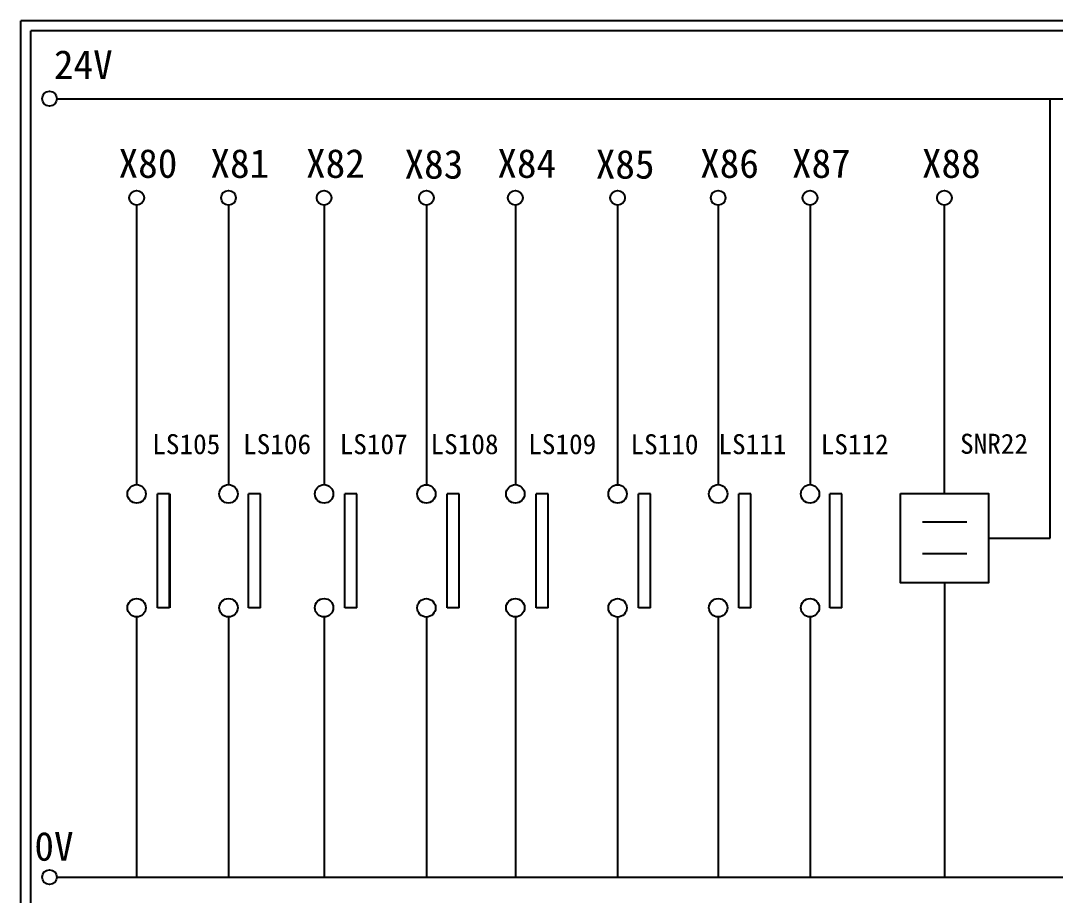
# Model space of a CAD drawing. Extents: x 275 to 562, y 265 to 469.
# Drawn here: x 274.9 to 404.2, y 359.6 to 468.9 of the extents above; entities that cross this region are included whole.
import ezdxf

# ---------------------------------------------------------------- set-up
doc = ezdxf.new("R2010")
doc.units = 0
doc.layers.get('0').update_dxf_attribs({"linetype": 'CONTINUOUS'})
doc.layers.add('圖框層', color=7, linetype='CONTINUOUS')
doc.layers.add('標尺寸層', color=3, linetype='CONTINUOUS')
doc.styles.add('STSL', font='kaiu.ttf')

msp = doc.modelspace()

# ---------------------------------------------------------------- linework, layer by layer
for p, q in [((403.58, 404.26), (403.58, 459.17)), ((390.35, 409.84), (390.35, 445.86)), ((293.5, 409.78), (292, 409.78)), ((304.85, 409.78), (303.35, 409.78)), ((316.93, 409.78), (315.42, 409.78)), ((329.7, 409.78), (328.2, 409.78)), ((340.83, 409.78), (339.33, 409.78)), ((353.61, 409.78), (352.11, 409.78)), ((366.17, 409.78), (364.67, 409.78)), ((377.53, 409.78), (376.02, 409.78)), ((395.86, 404.26), (403.58, 404.26)), ((390.35, 398.68), (390.35, 361.9)), ((293.5, 395.55), (292, 395.55)), ((304.85, 395.55), (303.35, 395.55)), ((316.93, 395.55), (315.42, 395.55)), ((329.7, 395.55), (328.2, 395.55)), ((340.83, 395.55), (339.33, 395.55)), ((353.61, 395.55), (352.11, 395.55)), ((366.17, 395.55), (364.67, 395.55)), ((377.53, 395.55), (376.02, 395.55))]:
    msp.add_line(p, q)
msp.add_lwpolyline([(384.84, 409.84), (395.86, 409.84), (395.86, 398.68), (384.84, 398.68)], close=True)
at = {"layer": '圖框層', "color": 7}
for p, q in [((561.9, 468.91), (274.9, 468.91)), ((274.9, 264.95), (274.9, 468.91)), ((560.65, 467.66), (276.15, 467.66)), ((276.15, 266.2), (276.15, 467.66))]:
    msp.add_line(p, q, dxfattribs=at)
at = {"layer": '標尺寸層', "color": 7}
for p, q in [((279.42, 459.17), (557.02, 459.17)), ((289.39, 445.86), (289.39, 410.94)), ((300.87, 445.86), (300.87, 410.94)), ((312.82, 445.86), (312.82, 410.94)), ((325.6, 445.86), (325.6, 410.93)), ((336.72, 445.86), (336.72, 410.94)), ((349.5, 445.86), (349.5, 410.93)), ((362.07, 445.86), (362.07, 410.94)), ((373.55, 445.86), (373.55, 410.94)), ((292, 395.55), (292, 409.78)), ((293.5, 395.55), (293.5, 409.78)), ((293.59, 395.55), (293.59, 409.78)), ((303.35, 395.55), (303.35, 409.78)), ((304.85, 395.55), (304.85, 409.78)), ((315.42, 395.55), (315.42, 409.78)), ((316.93, 395.55), (316.93, 409.78)), ((328.2, 395.55), (328.2, 409.78)), ((329.7, 395.55), (329.7, 409.78)), ((339.33, 395.55), (339.33, 409.78)), ((340.83, 395.55), (340.83, 409.78)), ((352.11, 395.55), (352.11, 409.78)), ((353.61, 395.55), (353.61, 409.78)), ((364.67, 395.55), (364.67, 409.78)), ((366.17, 395.55), (366.17, 409.78)), ((376.02, 395.55), (376.02, 409.78)), ((377.53, 395.55), (377.53, 409.78)), ((387.59, 406.29), (393.16, 406.29)), ((387.59, 402.32), (393.16, 402.32)), ((289.39, 394.41), (289.39, 361.9)), ((300.87, 394.41), (300.87, 361.9)), ((312.82, 394.41), (312.82, 361.9)), ((325.6, 394.41), (325.6, 361.9)), ((325.6, 394.4), (325.6, 361.9)), ((336.72, 394.41), (336.72, 361.9)), ((349.5, 394.41), (349.5, 361.9)), ((349.5, 394.4), (349.5, 361.9)), ((362.07, 394.41), (362.07, 361.9)), ((373.55, 394.41), (373.55, 361.9)), ((279.42, 361.9), (557.5, 361.9))]:
    msp.add_line(p, q, dxfattribs=at)
for centre, radius in [((278.5, 459.17), 0.92), ((289.39, 446.78), 0.92), ((300.87, 446.78), 0.92), ((312.82, 446.78), 0.92), ((325.6, 446.78), 0.92), ((325.6, 446.78), 0.92), ((336.72, 446.78), 0.92), ((349.5, 446.78), 0.92), ((349.5, 446.78), 0.92), ((362.07, 446.78), 0.92), ((373.55, 446.78), 0.92), ((390.35, 446.78), 0.92), ((289.39, 409.79), 1.15), ((300.87, 409.79), 1.15), ((312.82, 409.79), 1.15), ((325.6, 409.78), 1.15), ((336.72, 409.79), 1.15), ((349.5, 409.78), 1.15), ((362.07, 409.79), 1.15), ((373.55, 409.79), 1.15), ((289.39, 395.56), 1.15), ((300.87, 395.56), 1.15), ((312.82, 395.56), 1.15), ((325.6, 395.55), 1.15), ((336.72, 395.56), 1.15), ((349.5, 395.55), 1.15), ((362.07, 395.56), 1.15), ((373.55, 395.56), 1.15), ((278.5, 361.9), 0.92)]:
    msp.add_circle(centre, radius, dxfattribs=at)

# ---------------------------------------------------------------- texts
at = {"layer": '圖框層', "color": 4, "style": 'STSL'}
for s, height, p in [('24V', 3.6, (279.05, 461.63)), ('X80', 3.6, (287.13, 449.28)), ('X81', 3.6, (298.61, 449.28)), ('X82', 3.6, (310.56, 449.28)), ('X83', 3.6, (322.87, 449.18)), ('X84', 3.6, (334.47, 449.28)), ('X85', 3.6, (346.77, 449.18)), ('X86', 3.6, (359.81, 449.28)), ('X87', 3.6, (371.29, 449.28)), ('X88', 3.6, (387.53, 449.28)), ('LS105', 2.5, (291.34, 414.75)), ('LS106', 2.5, (302.69, 414.75)), ('LS107', 2.5, (314.76, 414.75)), ('LS108', 2.5, (326.12, 414.75)), ('LS109', 2.5, (338.33, 414.75)), ('LS110', 2.5, (351.11, 414.74)), ('LS111', 2.5, (362.1, 414.75)), ('LS112', 2.5, (374.88, 414.74)), ('SNR22', 2.5, (392.3, 414.8)), ('0V', 3.6, (276.61, 363.95))]:
    msp.add_text(s, height=height, dxfattribs=at).set_placement(p)

doc.saveas('drawing.dxf')
